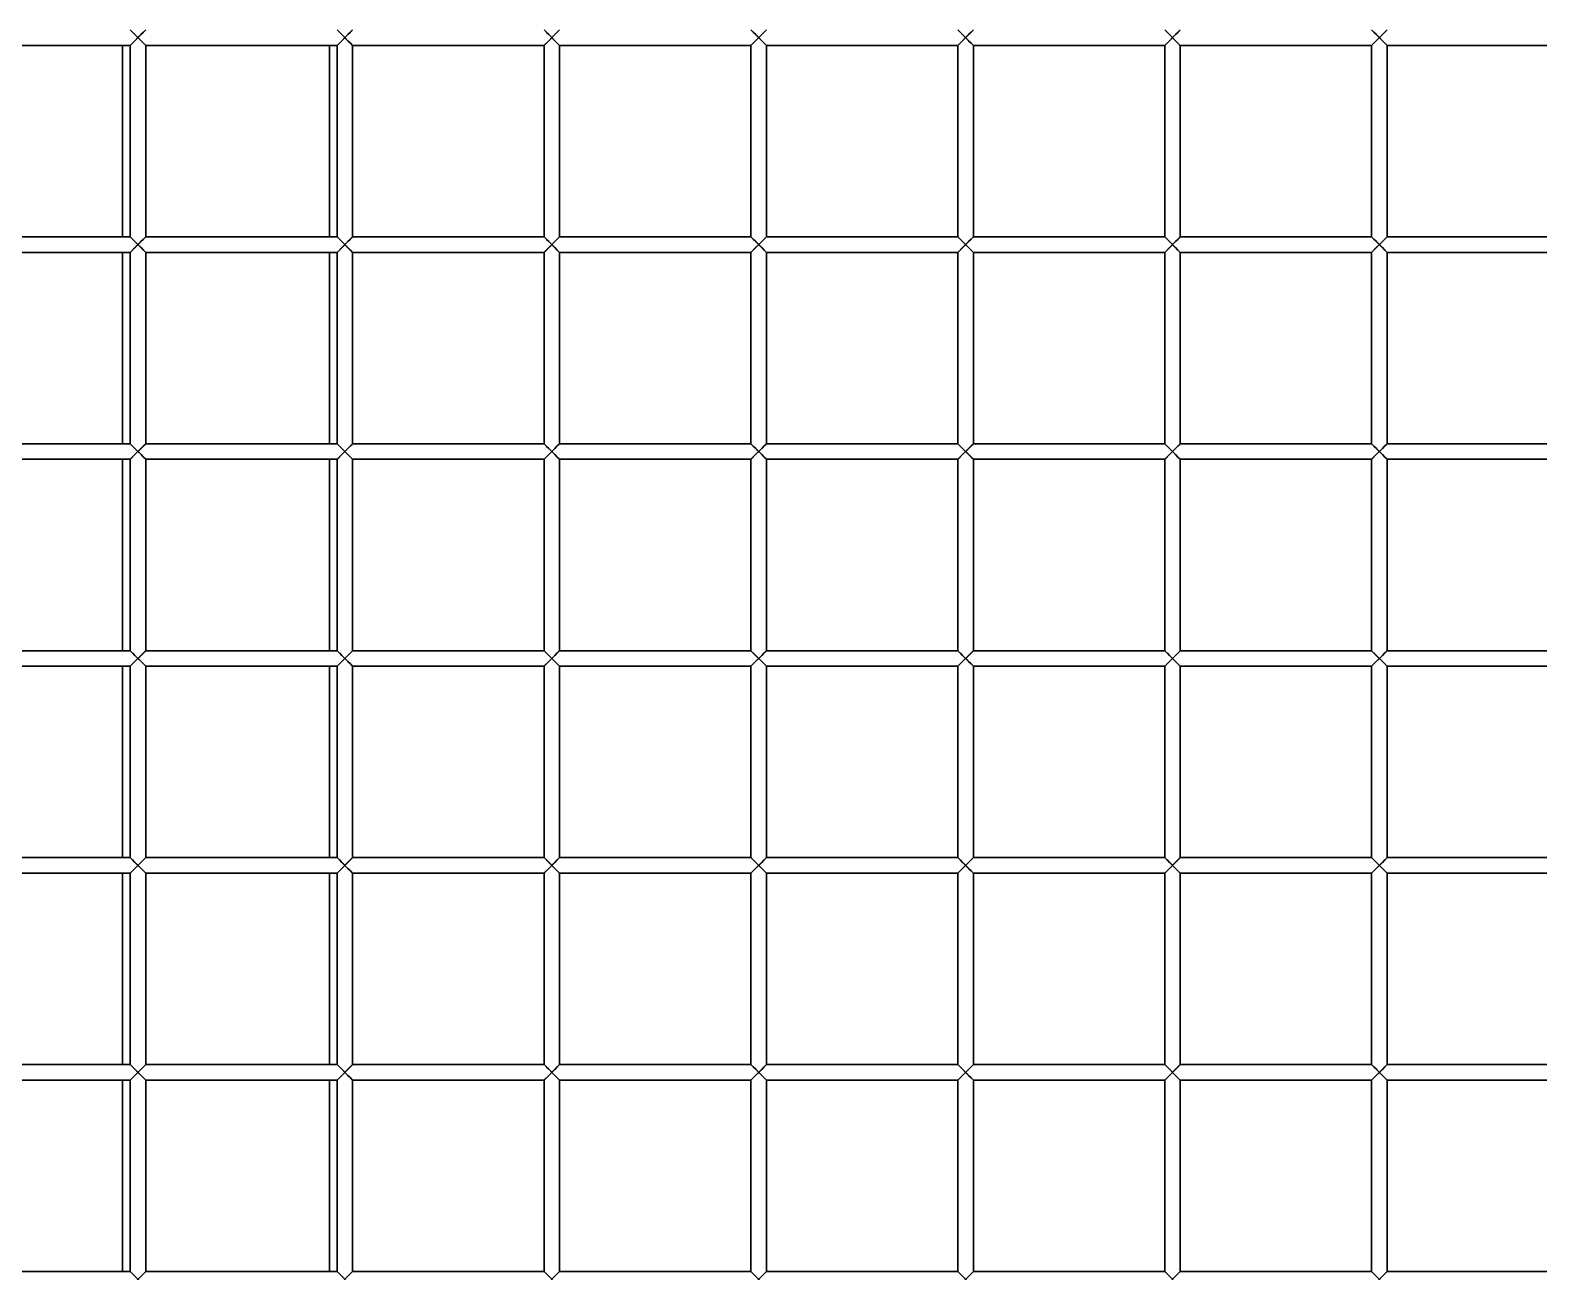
# Model space of a CAD drawing. Header units: millimetres. Extents: x 32496 to 166256, y 3504 to 23939.
# Drawn here: x 68651.7 to 68943.3, y 12789.6 to 13029.6 of the extents above; entities that cross this region are included whole.
import ezdxf

# ---------------------------------------------------------------- set-up
doc = ezdxf.new("R2010")
doc.units = ezdxf.units.MM
doc.layers.get('0').update_dxf_attribs({"lineweight": 35})

# ---------------------------------------------------------------- blocks, each defined once
blk = doc.blocks.new('8-1250')
at = {"linetype": 'Continuous'}
for p, q in [((-4372.13, -33944.79), (-4375.13, -33941.79)), ((-4375.13, -33944.79), (-4372.13, -33941.79)), ((-4375.01, -33944.67), (-4374.22, -33943.88)), ((-4374.22, -33943.88), (-4373.63, -33943.29)), ((-4332.13, -33944.79), (-4335.13, -33941.79)), ((-4335.13, -33944.79), (-4332.13, -33941.79)), ((-4335.01, -33944.67), (-4334.22, -33943.88)), ((-4334.22, -33943.88), (-4333.63, -33943.29)), ((-4292.13, -33944.79), (-4295.13, -33941.79)), ((-4295.13, -33944.79), (-4292.13, -33941.79)), ((-4295.01, -33944.67), (-4294.22, -33943.88)), ((-4294.22, -33943.88), (-4293.63, -33943.29)), ((-4252.13, -33944.79), (-4255.13, -33941.79)), ((-4255.13, -33944.79), (-4252.13, -33941.79)), ((-4255.01, -33944.67), (-4254.22, -33943.88)), ((-4254.22, -33943.88), (-4253.63, -33943.29)), ((-4212.13, -33944.79), (-4215.13, -33941.79)), ((-4215.13, -33944.79), (-4212.13, -33941.79)), ((-4215.01, -33944.67), (-4214.22, -33943.88)), ((-4214.22, -33943.88), (-4213.63, -33943.29)), ((-4172.13, -33944.79), (-4175.13, -33941.79)), ((-4175.13, -33944.79), (-4172.13, -33941.79)), ((-4175.01, -33944.67), (-4174.22, -33943.88)), ((-4174.22, -33943.88), (-4173.63, -33943.29)), ((-4132.13, -33944.79), (-4135.13, -33941.79)), ((-4135.13, -33944.79), (-4132.13, -33941.79)), ((-4135.01, -33944.67), (-4134.22, -33943.88)), ((-4134.22, -33943.88), (-4133.63, -33943.29)), ((-4412.13, -33944.79), (-4375.13, -33944.79)), ((-4376.63, -33944.79), (-4376.63, -33981.79)), ((-4375.13, -33944.79), (-4375.13, -33981.79)), ((-4372.13, -33944.79), (-4372.13, -33981.79)), ((-4372.13, -33944.79), (-4335.13, -33944.79)), ((-4336.63, -33944.79), (-4336.63, -33981.79)), ((-4335.13, -33944.79), (-4335.13, -33981.79)), ((-4332.13, -33944.79), (-4332.13, -33981.79)), ((-4332.13, -33944.79), (-4295.13, -33944.79)), ((-4295.13, -33944.79), (-4295.13, -33981.79)), ((-4292.13, -33944.79), (-4292.13, -33981.79)), ((-4292.13, -33944.79), (-4255.13, -33944.79)), ((-4255.13, -33944.79), (-4255.13, -33981.79)), ((-4252.13, -33944.79), (-4252.13, -33981.79)), ((-4252.13, -33944.79), (-4215.13, -33944.79)), ((-4215.13, -33944.79), (-4215.13, -33981.79)), ((-4212.13, -33944.79), (-4212.13, -33981.79)), ((-4212.13, -33944.79), (-4175.13, -33944.79)), ((-4175.13, -33944.79), (-4175.13, -33981.79)), ((-4172.13, -33944.79), (-4172.13, -33981.79)), ((-4172.13, -33944.79), (-4135.13, -33944.79)), ((-4135.13, -33944.79), (-4135.13, -33981.79)), ((-4132.13, -33944.79), (-4132.13, -33981.79)), ((-4132.13, -33944.79), (-4095.13, -33944.79)), ((-4412.13, -33981.79), (-4375.13, -33981.79)), ((-4372.13, -33984.79), (-4375.13, -33981.79)), ((-4375.13, -33984.79), (-4372.13, -33981.79)), ((-4372.13, -33981.79), (-4335.13, -33981.79)), ((-4332.13, -33984.79), (-4335.13, -33981.79)), ((-4335.13, -33984.79), (-4332.13, -33981.79)), ((-4332.13, -33981.79), (-4295.13, -33981.79)), ((-4292.13, -33984.79), (-4295.13, -33981.79)), ((-4295.13, -33984.79), (-4292.13, -33981.79)), ((-4292.13, -33981.79), (-4255.13, -33981.79)), ((-4252.13, -33984.79), (-4255.13, -33981.79)), ((-4255.13, -33984.79), (-4252.13, -33981.79)), ((-4252.13, -33981.79), (-4215.13, -33981.79)), ((-4212.13, -33984.79), (-4215.13, -33981.79)), ((-4215.13, -33984.79), (-4212.13, -33981.79)), ((-4212.13, -33981.79), (-4175.13, -33981.79)), ((-4172.13, -33984.79), (-4175.13, -33981.79)), ((-4175.13, -33984.79), (-4172.13, -33981.79)), ((-4172.13, -33981.79), (-4135.13, -33981.79)), ((-4132.13, -33984.79), (-4135.13, -33981.79)), ((-4135.13, -33984.79), (-4132.13, -33981.79)), ((-4132.13, -33981.79), (-4095.13, -33981.79)), ((-4412.13, -33984.79), (-4375.13, -33984.79)), ((-4376.63, -33984.79), (-4376.63, -34021.79)), ((-4375.13, -33984.79), (-4375.13, -34021.79)), ((-4375.01, -33984.67), (-4374.22, -33983.88)), ((-4374.22, -33983.88), (-4373.63, -33983.29)), ((-4372.13, -33984.79), (-4372.13, -34021.79)), ((-4372.13, -33984.79), (-4335.13, -33984.79)), ((-4336.63, -33984.79), (-4336.63, -34021.79)), ((-4335.13, -33984.79), (-4335.13, -34021.79)), ((-4335.01, -33984.67), (-4334.22, -33983.88)), ((-4334.22, -33983.88), (-4333.63, -33983.29)), ((-4332.13, -33984.79), (-4332.13, -34021.79)), ((-4332.13, -33984.79), (-4295.13, -33984.79)), ((-4295.13, -33984.79), (-4295.13, -34021.79)), ((-4295.01, -33984.67), (-4294.22, -33983.88)), ((-4294.22, -33983.88), (-4293.63, -33983.29)), ((-4292.13, -33984.79), (-4292.13, -34021.79)), ((-4292.13, -33984.79), (-4255.13, -33984.79)), ((-4255.13, -33984.79), (-4255.13, -34021.79)), ((-4255.01, -33984.67), (-4254.22, -33983.88)), ((-4254.22, -33983.88), (-4253.63, -33983.29)), ((-4252.13, -33984.79), (-4252.13, -34021.79)), ((-4252.13, -33984.79), (-4215.13, -33984.79)), ((-4215.13, -33984.79), (-4215.13, -34021.79)), ((-4215.01, -33984.67), (-4214.22, -33983.88)), ((-4214.22, -33983.88), (-4213.63, -33983.29)), ((-4212.13, -33984.79), (-4212.13, -34021.79)), ((-4212.13, -33984.79), (-4175.13, -33984.79)), ((-4175.13, -33984.79), (-4175.13, -34021.79)), ((-4175.01, -33984.67), (-4174.22, -33983.88)), ((-4174.22, -33983.88), (-4173.63, -33983.29)), ((-4172.13, -33984.79), (-4172.13, -34021.79)), ((-4172.13, -33984.79), (-4135.13, -33984.79)), ((-4135.13, -33984.79), (-4135.13, -34021.79)), ((-4135.01, -33984.67), (-4134.22, -33983.88)), ((-4134.22, -33983.88), (-4133.63, -33983.29)), ((-4132.13, -33984.79), (-4132.13, -34021.79)), ((-4132.13, -33984.79), (-4095.13, -33984.79)), ((-4412.13, -34021.79), (-4375.13, -34021.79)), ((-4372.13, -34024.79), (-4375.13, -34021.79)), ((-4375.13, -34024.79), (-4372.13, -34021.79)), ((-4372.13, -34021.79), (-4335.13, -34021.79)), ((-4332.13, -34024.79), (-4335.13, -34021.79)), ((-4335.13, -34024.79), (-4332.13, -34021.79)), ((-4332.13, -34021.79), (-4295.13, -34021.79)), ((-4292.13, -34024.79), (-4295.13, -34021.79)), ((-4295.13, -34024.79), (-4292.13, -34021.79)), ((-4292.13, -34021.79), (-4255.13, -34021.79)), ((-4252.13, -34024.79), (-4255.13, -34021.79)), ((-4255.13, -34024.79), (-4252.13, -34021.79)), ((-4252.13, -34021.79), (-4215.13, -34021.79)), ((-4212.13, -34024.79), (-4215.13, -34021.79)), ((-4215.13, -34024.79), (-4212.13, -34021.79)), ((-4212.13, -34021.79), (-4175.13, -34021.79)), ((-4172.13, -34024.79), (-4175.13, -34021.79)), ((-4175.13, -34024.79), (-4172.13, -34021.79)), ((-4172.13, -34021.79), (-4135.13, -34021.79)), ((-4132.13, -34024.79), (-4135.13, -34021.79)), ((-4135.13, -34024.79), (-4132.13, -34021.79)), ((-4132.13, -34021.79), (-4095.13, -34021.79)), ((-4412.13, -34024.79), (-4375.13, -34024.79)), ((-4376.63, -34024.79), (-4376.63, -34061.79)), ((-4375.13, -34024.79), (-4375.13, -34061.79)), ((-4375.01, -34024.67), (-4374.22, -34023.88)), ((-4374.22, -34023.88), (-4373.63, -34023.29)), ((-4372.13, -34024.79), (-4372.13, -34061.79)), ((-4372.13, -34024.79), (-4335.13, -34024.79)), ((-4336.63, -34024.79), (-4336.63, -34061.79)), ((-4335.13, -34024.79), (-4335.13, -34061.79)), ((-4335.01, -34024.67), (-4334.22, -34023.88)), ((-4334.22, -34023.88), (-4333.63, -34023.29)), ((-4332.13, -34024.79), (-4332.13, -34061.79)), ((-4332.13, -34024.79), (-4295.13, -34024.79)), ((-4295.13, -34024.79), (-4295.13, -34061.79)), ((-4295.01, -34024.67), (-4294.22, -34023.88)), ((-4294.22, -34023.88), (-4293.63, -34023.29)), ((-4292.13, -34024.79), (-4292.13, -34061.79)), ((-4292.13, -34024.79), (-4255.13, -34024.79)), ((-4255.13, -34024.79), (-4255.13, -34061.79)), ((-4255.01, -34024.67), (-4254.22, -34023.88)), ((-4254.22, -34023.88), (-4253.63, -34023.29)), ((-4252.13, -34024.79), (-4252.13, -34061.79)), ((-4252.13, -34024.79), (-4215.13, -34024.79)), ((-4215.13, -34024.79), (-4215.13, -34061.79)), ((-4215.01, -34024.67), (-4214.22, -34023.88)), ((-4214.22, -34023.88), (-4213.63, -34023.29)), ((-4212.13, -34024.79), (-4212.13, -34061.79)), ((-4212.13, -34024.79), (-4175.13, -34024.79)), ((-4175.13, -34024.79), (-4175.13, -34061.79)), ((-4175.01, -34024.67), (-4174.22, -34023.88)), ((-4174.22, -34023.88), (-4173.63, -34023.29)), ((-4172.13, -34024.79), (-4172.13, -34061.79)), ((-4172.13, -34024.79), (-4135.13, -34024.79)), ((-4135.13, -34024.79), (-4135.13, -34061.79)), ((-4135.01, -34024.67), (-4134.22, -34023.88)), ((-4134.22, -34023.88), (-4133.63, -34023.29)), ((-4132.13, -34024.79), (-4132.13, -34061.79)), ((-4132.13, -34024.79), (-4095.13, -34024.79)), ((-4412.13, -34061.79), (-4375.13, -34061.79)), ((-4372.13, -34064.79), (-4375.13, -34061.79)), ((-4375.13, -34064.79), (-4372.13, -34061.79)), ((-4375.01, -34064.67), (-4374.22, -34063.88)), ((-4374.22, -34063.88), (-4373.63, -34063.29)), ((-4372.13, -34061.79), (-4335.13, -34061.79)), ((-4332.13, -34064.79), (-4335.13, -34061.79)), ((-4335.13, -34064.79), (-4332.13, -34061.79)), ((-4335.01, -34064.67), (-4334.22, -34063.88)), ((-4334.22, -34063.88), (-4333.63, -34063.29)), ((-4332.13, -34061.79), (-4295.13, -34061.79)), ((-4292.13, -34064.79), (-4295.13, -34061.79)), ((-4295.13, -34064.79), (-4292.13, -34061.79)), ((-4295.01, -34064.67), (-4294.22, -34063.88)), ((-4294.22, -34063.88), (-4293.63, -34063.29)), ((-4292.13, -34061.79), (-4255.13, -34061.79)), ((-4252.13, -34064.79), (-4255.13, -34061.79)), ((-4255.13, -34064.79), (-4252.13, -34061.79)), ((-4255.01, -34064.67), (-4254.22, -34063.88)), ((-4254.22, -34063.88), (-4253.63, -34063.29)), ((-4252.13, -34061.79), (-4215.13, -34061.79)), ((-4212.13, -34064.79), (-4215.13, -34061.79)), ((-4215.13, -34064.79), (-4212.13, -34061.79)), ((-4215.01, -34064.67), (-4214.22, -34063.88)), ((-4214.22, -34063.88), (-4213.63, -34063.29)), ((-4212.13, -34061.79), (-4175.13, -34061.79)), ((-4172.13, -34064.79), (-4175.13, -34061.79)), ((-4175.13, -34064.79), (-4172.13, -34061.79)), ((-4175.01, -34064.67), (-4174.22, -34063.88)), ((-4174.22, -34063.88), (-4173.63, -34063.29)), ((-4172.13, -34061.79), (-4135.13, -34061.79)), ((-4132.13, -34064.79), (-4135.13, -34061.79)), ((-4135.13, -34064.79), (-4132.13, -34061.79)), ((-4135.01, -34064.67), (-4134.22, -34063.88)), ((-4134.22, -34063.88), (-4133.63, -34063.29)), ((-4132.13, -34061.79), (-4095.13, -34061.79)), ((-4412.13, -34064.79), (-4375.13, -34064.79)), ((-4376.63, -34064.79), (-4376.63, -34101.79)), ((-4375.13, -34064.79), (-4375.13, -34101.79)), ((-4372.13, -34064.79), (-4372.13, -34101.79)), ((-4372.13, -34064.79), (-4335.13, -34064.79)), ((-4336.63, -34064.79), (-4336.63, -34101.79)), ((-4335.13, -34064.79), (-4335.13, -34101.79)), ((-4332.13, -34064.79), (-4332.13, -34101.79)), ((-4332.13, -34064.79), (-4295.13, -34064.79)), ((-4295.13, -34064.79), (-4295.13, -34101.79)), ((-4292.13, -34064.79), (-4292.13, -34101.79)), ((-4292.13, -34064.79), (-4255.13, -34064.79)), ((-4255.13, -34064.79), (-4255.13, -34101.79)), ((-4252.13, -34064.79), (-4252.13, -34101.79)), ((-4252.13, -34064.79), (-4215.13, -34064.79)), ((-4215.13, -34064.79), (-4215.13, -34101.79)), ((-4212.13, -34064.79), (-4212.13, -34101.79)), ((-4212.13, -34064.79), (-4175.13, -34064.79)), ((-4175.13, -34064.79), (-4175.13, -34101.79)), ((-4172.13, -34064.79), (-4172.13, -34101.79)), ((-4172.13, -34064.79), (-4135.13, -34064.79)), ((-4135.13, -34064.79), (-4135.13, -34101.79)), ((-4132.13, -34064.79), (-4132.13, -34101.79)), ((-4132.13, -34064.79), (-4095.13, -34064.79)), ((-4412.13, -34101.79), (-4375.13, -34101.79)), ((-4372.13, -34104.79), (-4375.13, -34101.79)), ((-4375.13, -34104.79), (-4372.13, -34101.79)), ((-4372.13, -34101.79), (-4335.13, -34101.79)), ((-4332.13, -34104.79), (-4335.13, -34101.79)), ((-4335.13, -34104.79), (-4332.13, -34101.79)), ((-4332.13, -34101.79), (-4295.13, -34101.79)), ((-4292.13, -34104.79), (-4295.13, -34101.79)), ((-4295.13, -34104.79), (-4292.13, -34101.79)), ((-4292.13, -34101.79), (-4255.13, -34101.79)), ((-4252.13, -34104.79), (-4255.13, -34101.79)), ((-4255.13, -34104.79), (-4252.13, -34101.79)), ((-4252.13, -34101.79), (-4215.13, -34101.79)), ((-4212.13, -34104.79), (-4215.13, -34101.79)), ((-4215.13, -34104.79), (-4212.13, -34101.79)), ((-4212.13, -34101.79), (-4175.13, -34101.79)), ((-4172.13, -34104.79), (-4175.13, -34101.79)), ((-4175.13, -34104.79), (-4172.13, -34101.79)), ((-4172.13, -34101.79), (-4135.13, -34101.79)), ((-4132.13, -34104.79), (-4135.13, -34101.79)), ((-4135.13, -34104.79), (-4132.13, -34101.79)), ((-4132.13, -34101.79), (-4095.13, -34101.79)), ((-4412.13, -34104.79), (-4375.13, -34104.79)), ((-4376.63, -34104.79), (-4376.63, -34141.79)), ((-4375.13, -34104.79), (-4375.13, -34141.79)), ((-4375.01, -34104.67), (-4374.22, -34103.88)), ((-4374.22, -34103.88), (-4373.63, -34103.29)), ((-4372.13, -34104.79), (-4372.13, -34141.79)), ((-4372.13, -34104.79), (-4335.13, -34104.79)), ((-4336.63, -34104.79), (-4336.63, -34141.79)), ((-4335.13, -34104.79), (-4335.13, -34141.79)), ((-4335.01, -34104.67), (-4334.22, -34103.88)), ((-4334.22, -34103.88), (-4333.63, -34103.29)), ((-4332.13, -34104.79), (-4332.13, -34141.79)), ((-4332.13, -34104.79), (-4295.13, -34104.79)), ((-4295.13, -34104.79), (-4295.13, -34141.79)), ((-4295.01, -34104.67), (-4294.22, -34103.88)), ((-4294.22, -34103.88), (-4293.63, -34103.29)), ((-4292.13, -34104.79), (-4292.13, -34141.79)), ((-4292.13, -34104.79), (-4255.13, -34104.79)), ((-4255.13, -34104.79), (-4255.13, -34141.79)), ((-4255.01, -34104.67), (-4254.22, -34103.88)), ((-4254.22, -34103.88), (-4253.63, -34103.29)), ((-4252.13, -34104.79), (-4252.13, -34141.79)), ((-4252.13, -34104.79), (-4215.13, -34104.79)), ((-4215.13, -34104.79), (-4215.13, -34141.79)), ((-4215.01, -34104.67), (-4214.22, -34103.88)), ((-4214.22, -34103.88), (-4213.63, -34103.29)), ((-4212.13, -34104.79), (-4212.13, -34141.79)), ((-4212.13, -34104.79), (-4175.13, -34104.79)), ((-4175.13, -34104.79), (-4175.13, -34141.79)), ((-4175.01, -34104.67), (-4174.22, -34103.88)), ((-4174.22, -34103.88), (-4173.63, -34103.29)), ((-4172.13, -34104.79), (-4172.13, -34141.79)), ((-4172.13, -34104.79), (-4135.13, -34104.79)), ((-4135.13, -34104.79), (-4135.13, -34141.79)), ((-4135.01, -34104.67), (-4134.22, -34103.88)), ((-4134.22, -34103.88), (-4133.63, -34103.29)), ((-4132.13, -34104.79), (-4132.13, -34141.79)), ((-4132.13, -34104.79), (-4095.13, -34104.79)), ((-4412.13, -34141.79), (-4375.13, -34141.79)), ((-4372.13, -34144.79), (-4375.13, -34141.79)), ((-4375.13, -34144.79), (-4372.13, -34141.79)), ((-4372.13, -34141.79), (-4335.13, -34141.79)), ((-4332.13, -34144.79), (-4335.13, -34141.79)), ((-4335.13, -34144.79), (-4332.13, -34141.79)), ((-4332.13, -34141.79), (-4295.13, -34141.79)), ((-4292.13, -34144.79), (-4295.13, -34141.79)), ((-4295.13, -34144.79), (-4292.13, -34141.79)), ((-4292.13, -34141.79), (-4255.13, -34141.79)), ((-4252.13, -34144.79), (-4255.13, -34141.79)), ((-4255.13, -34144.79), (-4252.13, -34141.79)), ((-4252.13, -34141.79), (-4215.13, -34141.79)), ((-4212.13, -34144.79), (-4215.13, -34141.79)), ((-4215.13, -34144.79), (-4212.13, -34141.79)), ((-4212.13, -34141.79), (-4175.13, -34141.79)), ((-4172.13, -34144.79), (-4175.13, -34141.79)), ((-4175.13, -34144.79), (-4172.13, -34141.79)), ((-4172.13, -34141.79), (-4135.13, -34141.79)), ((-4132.13, -34144.79), (-4135.13, -34141.79)), ((-4135.13, -34144.79), (-4132.13, -34141.79)), ((-4132.13, -34141.79), (-4095.13, -34141.79)), ((-4412.13, -34144.79), (-4375.13, -34144.79)), ((-4376.63, -34144.79), (-4376.63, -34181.79)), ((-4375.13, -34144.79), (-4375.13, -34181.79)), ((-4375.01, -34144.67), (-4374.22, -34143.88)), ((-4374.22, -34143.88), (-4373.63, -34143.29)), ((-4372.13, -34144.79), (-4372.13, -34181.79)), ((-4372.13, -34144.79), (-4335.13, -34144.79)), ((-4336.63, -34144.79), (-4336.63, -34181.79)), ((-4335.13, -34144.79), (-4335.13, -34181.79)), ((-4335.01, -34144.67), (-4334.22, -34143.88)), ((-4334.22, -34143.88), (-4333.63, -34143.29)), ((-4332.13, -34144.79), (-4332.13, -34181.79)), ((-4332.13, -34144.79), (-4295.13, -34144.79)), ((-4295.13, -34144.79), (-4295.13, -34181.79)), ((-4295.01, -34144.67), (-4294.22, -34143.88)), ((-4294.22, -34143.88), (-4293.63, -34143.29)), ((-4292.13, -34144.79), (-4292.13, -34181.79)), ((-4292.13, -34144.79), (-4255.13, -34144.79)), ((-4255.13, -34144.79), (-4255.13, -34181.79)), ((-4255.01, -34144.67), (-4254.22, -34143.88)), ((-4254.22, -34143.88), (-4253.63, -34143.29)), ((-4252.13, -34144.79), (-4252.13, -34181.79)), ((-4252.13, -34144.79), (-4215.13, -34144.79)), ((-4215.13, -34144.79), (-4215.13, -34181.79)), ((-4215.01, -34144.67), (-4214.22, -34143.88)), ((-4214.22, -34143.88), (-4213.63, -34143.29)), ((-4212.13, -34144.79), (-4212.13, -34181.79)), ((-4212.13, -34144.79), (-4175.13, -34144.79)), ((-4175.13, -34144.79), (-4175.13, -34181.79)), ((-4175.01, -34144.67), (-4174.22, -34143.88)), ((-4174.22, -34143.88), (-4173.63, -34143.29)), ((-4172.13, -34144.79), (-4172.13, -34181.79)), ((-4172.13, -34144.79), (-4135.13, -34144.79)), ((-4135.13, -34144.79), (-4135.13, -34181.79)), ((-4135.01, -34144.67), (-4134.22, -34143.88)), ((-4134.22, -34143.88), (-4133.63, -34143.29)), ((-4132.13, -34144.79), (-4132.13, -34181.79)), ((-4132.13, -34144.79), (-4095.13, -34144.79)), ((-4412.13, -34181.79), (-4375.13, -34181.79)), ((-4372.13, -34184.79), (-4375.13, -34181.79)), ((-4375.13, -34184.79), (-4372.13, -34181.79)), ((-4372.13, -34181.79), (-4335.13, -34181.79)), ((-4332.13, -34184.79), (-4335.13, -34181.79)), ((-4335.13, -34184.79), (-4332.13, -34181.79)), ((-4332.13, -34181.79), (-4295.13, -34181.79)), ((-4292.13, -34184.79), (-4295.13, -34181.79)), ((-4295.13, -34184.79), (-4292.13, -34181.79)), ((-4292.13, -34181.79), (-4255.13, -34181.79)), ((-4252.13, -34184.79), (-4255.13, -34181.79)), ((-4255.13, -34184.79), (-4252.13, -34181.79)), ((-4252.13, -34181.79), (-4215.13, -34181.79)), ((-4212.13, -34184.79), (-4215.13, -34181.79)), ((-4215.13, -34184.79), (-4212.13, -34181.79)), ((-4212.13, -34181.79), (-4175.13, -34181.79)), ((-4172.13, -34184.79), (-4175.13, -34181.79)), ((-4175.13, -34184.79), (-4172.13, -34181.79)), ((-4172.13, -34181.79), (-4135.13, -34181.79)), ((-4132.13, -34184.79), (-4135.13, -34181.79)), ((-4135.13, -34184.79), (-4132.13, -34181.79)), ((-4132.13, -34181.79), (-4095.13, -34181.79))]:
    blk.add_line(p, q, dxfattribs=at)
for points in [[(-4373.63, -33943.29), (-4374.21, -33942.7), (-4374.69, -33942.23)], [(-4372.24, -33941.9), (-4372.56, -33942.22), (-4373.05, -33942.71), (-4373.63, -33943.29)], [(-4373.63, -33943.29), (-4373.04, -33943.88), (-4372.57, -33944.35), (-4372.13, -33944.79)], [(-4333.63, -33943.29), (-4334.21, -33942.7), (-4334.69, -33942.23)], [(-4332.24, -33941.9), (-4332.56, -33942.22), (-4333.05, -33942.71), (-4333.63, -33943.29)], [(-4333.63, -33943.29), (-4333.04, -33943.88), (-4332.57, -33944.35), (-4332.13, -33944.79)], [(-4293.63, -33943.29), (-4294.21, -33942.7), (-4294.69, -33942.23)], [(-4292.24, -33941.9), (-4292.56, -33942.22), (-4293.05, -33942.71), (-4293.63, -33943.29)], [(-4293.63, -33943.29), (-4293.04, -33943.88), (-4292.57, -33944.35), (-4292.13, -33944.79)], [(-4253.63, -33943.29), (-4254.21, -33942.7), (-4254.69, -33942.23)], [(-4252.24, -33941.9), (-4252.56, -33942.22), (-4253.05, -33942.71), (-4253.63, -33943.29)], [(-4253.63, -33943.29), (-4253.04, -33943.88), (-4252.57, -33944.35), (-4252.13, -33944.79)], [(-4213.63, -33943.29), (-4214.21, -33942.7), (-4214.69, -33942.23)], [(-4212.24, -33941.9), (-4212.56, -33942.22), (-4213.05, -33942.71), (-4213.63, -33943.29)], [(-4213.63, -33943.29), (-4213.04, -33943.88), (-4212.57, -33944.35), (-4212.13, -33944.79)], [(-4173.63, -33943.29), (-4174.21, -33942.7), (-4174.69, -33942.23)], [(-4172.24, -33941.9), (-4172.56, -33942.22), (-4173.05, -33942.71), (-4173.63, -33943.29)], [(-4173.63, -33943.29), (-4173.04, -33943.88), (-4172.57, -33944.35), (-4172.13, -33944.79)], [(-4133.63, -33943.29), (-4134.21, -33942.7), (-4134.69, -33942.23)], [(-4132.24, -33941.9), (-4132.56, -33942.22), (-4133.05, -33942.71), (-4133.63, -33943.29)], [(-4133.63, -33943.29), (-4133.04, -33943.88), (-4132.57, -33944.35), (-4132.13, -33944.79)], [(-4373.63, -33983.29), (-4374.21, -33982.7), (-4374.69, -33982.23)], [(-4372.24, -33981.9), (-4372.56, -33982.22), (-4373.05, -33982.71), (-4373.63, -33983.29)], [(-4333.63, -33983.29), (-4334.21, -33982.7), (-4334.69, -33982.23)], [(-4332.24, -33981.9), (-4332.56, -33982.22), (-4333.05, -33982.71), (-4333.63, -33983.29)], [(-4293.63, -33983.29), (-4294.21, -33982.7), (-4294.69, -33982.23)], [(-4292.24, -33981.9), (-4292.56, -33982.22), (-4293.05, -33982.71), (-4293.63, -33983.29)], [(-4253.63, -33983.29), (-4254.21, -33982.7), (-4254.69, -33982.23)], [(-4252.24, -33981.9), (-4252.56, -33982.22), (-4253.05, -33982.71), (-4253.63, -33983.29)], [(-4213.63, -33983.29), (-4214.21, -33982.7), (-4214.69, -33982.23)], [(-4212.24, -33981.9), (-4212.56, -33982.22), (-4213.05, -33982.71), (-4213.63, -33983.29)], [(-4173.63, -33983.29), (-4174.21, -33982.7), (-4174.69, -33982.23)], [(-4172.24, -33981.9), (-4172.56, -33982.22), (-4173.05, -33982.71), (-4173.63, -33983.29)], [(-4133.63, -33983.29), (-4134.21, -33982.7), (-4134.69, -33982.23)], [(-4132.24, -33981.9), (-4132.56, -33982.22), (-4133.05, -33982.71), (-4133.63, -33983.29)], [(-4373.63, -33983.29), (-4373.04, -33983.88), (-4372.57, -33984.35), (-4372.13, -33984.79)], [(-4333.63, -33983.29), (-4333.04, -33983.88), (-4332.57, -33984.35), (-4332.13, -33984.79)], [(-4293.63, -33983.29), (-4293.04, -33983.88), (-4292.57, -33984.35), (-4292.13, -33984.79)], [(-4253.63, -33983.29), (-4253.04, -33983.88), (-4252.57, -33984.35), (-4252.13, -33984.79)], [(-4213.63, -33983.29), (-4213.04, -33983.88), (-4212.57, -33984.35), (-4212.13, -33984.79)], [(-4173.63, -33983.29), (-4173.04, -33983.88), (-4172.57, -33984.35), (-4172.13, -33984.79)], [(-4133.63, -33983.29), (-4133.04, -33983.88), (-4132.57, -33984.35), (-4132.13, -33984.79)], [(-4373.63, -34023.29), (-4374.21, -34022.7), (-4374.69, -34022.23)], [(-4372.24, -34021.9), (-4372.56, -34022.22), (-4373.05, -34022.71), (-4373.63, -34023.29)], [(-4333.63, -34023.29), (-4334.21, -34022.7), (-4334.69, -34022.23)], [(-4332.24, -34021.9), (-4332.56, -34022.22), (-4333.05, -34022.71), (-4333.63, -34023.29)], [(-4293.63, -34023.29), (-4294.21, -34022.7), (-4294.69, -34022.23)], [(-4292.24, -34021.9), (-4292.56, -34022.22), (-4293.05, -34022.71), (-4293.63, -34023.29)], [(-4253.63, -34023.29), (-4254.21, -34022.7), (-4254.69, -34022.23)], [(-4252.24, -34021.9), (-4252.56, -34022.22), (-4253.05, -34022.71), (-4253.63, -34023.29)], [(-4213.63, -34023.29), (-4214.21, -34022.7), (-4214.69, -34022.23)], [(-4212.24, -34021.9), (-4212.56, -34022.22), (-4213.05, -34022.71), (-4213.63, -34023.29)], [(-4173.63, -34023.29), (-4174.21, -34022.7), (-4174.69, -34022.23)], [(-4172.24, -34021.9), (-4172.56, -34022.22), (-4173.05, -34022.71), (-4173.63, -34023.29)], [(-4133.63, -34023.29), (-4134.21, -34022.7), (-4134.69, -34022.23)], [(-4132.24, -34021.9), (-4132.56, -34022.22), (-4133.05, -34022.71), (-4133.63, -34023.29)], [(-4373.63, -34023.29), (-4373.04, -34023.88), (-4372.57, -34024.35), (-4372.13, -34024.79)], [(-4333.63, -34023.29), (-4333.04, -34023.88), (-4332.57, -34024.35), (-4332.13, -34024.79)], [(-4293.63, -34023.29), (-4293.04, -34023.88), (-4292.57, -34024.35), (-4292.13, -34024.79)], [(-4253.63, -34023.29), (-4253.04, -34023.88), (-4252.57, -34024.35), (-4252.13, -34024.79)], [(-4213.63, -34023.29), (-4213.04, -34023.88), (-4212.57, -34024.35), (-4212.13, -34024.79)], [(-4173.63, -34023.29), (-4173.04, -34023.88), (-4172.57, -34024.35), (-4172.13, -34024.79)], [(-4133.63, -34023.29), (-4133.04, -34023.88), (-4132.57, -34024.35), (-4132.13, -34024.79)], [(-4373.63, -34063.29), (-4374.21, -34062.7), (-4374.69, -34062.23)], [(-4372.24, -34061.9), (-4372.56, -34062.22), (-4373.05, -34062.71), (-4373.63, -34063.29)], [(-4373.63, -34063.29), (-4373.04, -34063.88), (-4372.57, -34064.35), (-4372.13, -34064.79)], [(-4333.63, -34063.29), (-4334.21, -34062.7), (-4334.69, -34062.23)], [(-4332.24, -34061.9), (-4332.56, -34062.22), (-4333.05, -34062.71), (-4333.63, -34063.29)], [(-4333.63, -34063.29), (-4333.04, -34063.88), (-4332.57, -34064.35), (-4332.13, -34064.79)], [(-4293.63, -34063.29), (-4294.21, -34062.7), (-4294.69, -34062.23)], [(-4292.24, -34061.9), (-4292.56, -34062.22), (-4293.05, -34062.71), (-4293.63, -34063.29)], [(-4293.63, -34063.29), (-4293.04, -34063.88), (-4292.57, -34064.35), (-4292.13, -34064.79)], [(-4253.63, -34063.29), (-4254.21, -34062.7), (-4254.69, -34062.23)], [(-4252.24, -34061.9), (-4252.56, -34062.22), (-4253.05, -34062.71), (-4253.63, -34063.29)], [(-4253.63, -34063.29), (-4253.04, -34063.88), (-4252.57, -34064.35), (-4252.13, -34064.79)], [(-4213.63, -34063.29), (-4214.21, -34062.7), (-4214.69, -34062.23)], [(-4212.24, -34061.9), (-4212.56, -34062.22), (-4213.05, -34062.71), (-4213.63, -34063.29)], [(-4213.63, -34063.29), (-4213.04, -34063.88), (-4212.57, -34064.35), (-4212.13, -34064.79)], [(-4173.63, -34063.29), (-4174.21, -34062.7), (-4174.69, -34062.23)], [(-4172.24, -34061.9), (-4172.56, -34062.22), (-4173.05, -34062.71), (-4173.63, -34063.29)], [(-4173.63, -34063.29), (-4173.04, -34063.88), (-4172.57, -34064.35), (-4172.13, -34064.79)], [(-4133.63, -34063.29), (-4134.21, -34062.7), (-4134.69, -34062.23)], [(-4132.24, -34061.9), (-4132.56, -34062.22), (-4133.05, -34062.71), (-4133.63, -34063.29)], [(-4133.63, -34063.29), (-4133.04, -34063.88), (-4132.57, -34064.35), (-4132.13, -34064.79)], [(-4372.24, -34101.9), (-4372.56, -34102.22), (-4373.05, -34102.71), (-4373.63, -34103.29)], [(-4332.24, -34101.9), (-4332.56, -34102.22), (-4333.05, -34102.71), (-4333.63, -34103.29)], [(-4292.24, -34101.9), (-4292.56, -34102.22), (-4293.05, -34102.71), (-4293.63, -34103.29)], [(-4252.24, -34101.9), (-4252.56, -34102.22), (-4253.05, -34102.71), (-4253.63, -34103.29)], [(-4212.24, -34101.9), (-4212.56, -34102.22), (-4213.05, -34102.71), (-4213.63, -34103.29)], [(-4172.24, -34101.9), (-4172.56, -34102.22), (-4173.05, -34102.71), (-4173.63, -34103.29)], [(-4132.24, -34101.9), (-4132.56, -34102.22), (-4133.05, -34102.71), (-4133.63, -34103.29)], [(-4373.63, -34103.29), (-4374.21, -34102.7), (-4374.69, -34102.23)], [(-4373.63, -34103.29), (-4373.04, -34103.88), (-4372.57, -34104.35), (-4372.13, -34104.79)], [(-4333.63, -34103.29), (-4334.21, -34102.7), (-4334.69, -34102.23)], [(-4333.63, -34103.29), (-4333.04, -34103.88), (-4332.57, -34104.35), (-4332.13, -34104.79)], [(-4293.63, -34103.29), (-4294.21, -34102.7), (-4294.69, -34102.23)], [(-4293.63, -34103.29), (-4293.04, -34103.88), (-4292.57, -34104.35), (-4292.13, -34104.79)], [(-4253.63, -34103.29), (-4254.21, -34102.7), (-4254.69, -34102.23)], [(-4253.63, -34103.29), (-4253.04, -34103.88), (-4252.57, -34104.35), (-4252.13, -34104.79)], [(-4213.63, -34103.29), (-4214.21, -34102.7), (-4214.69, -34102.23)], [(-4213.63, -34103.29), (-4213.04, -34103.88), (-4212.57, -34104.35), (-4212.13, -34104.79)], [(-4173.63, -34103.29), (-4174.21, -34102.7), (-4174.69, -34102.23)], [(-4173.63, -34103.29), (-4173.04, -34103.88), (-4172.57, -34104.35), (-4172.13, -34104.79)], [(-4133.63, -34103.29), (-4134.21, -34102.7), (-4134.69, -34102.23)], [(-4133.63, -34103.29), (-4133.04, -34103.88), (-4132.57, -34104.35), (-4132.13, -34104.79)], [(-4373.63, -34143.29), (-4374.21, -34142.7), (-4374.69, -34142.23)], [(-4372.24, -34141.9), (-4372.56, -34142.22), (-4373.05, -34142.71), (-4373.63, -34143.29)], [(-4333.63, -34143.29), (-4334.21, -34142.7), (-4334.69, -34142.23)], [(-4332.24, -34141.9), (-4332.56, -34142.22), (-4333.05, -34142.71), (-4333.63, -34143.29)], [(-4293.63, -34143.29), (-4294.21, -34142.7), (-4294.69, -34142.23)], [(-4292.24, -34141.9), (-4292.56, -34142.22), (-4293.05, -34142.71), (-4293.63, -34143.29)], [(-4253.63, -34143.29), (-4254.21, -34142.7), (-4254.69, -34142.23)], [(-4252.24, -34141.9), (-4252.56, -34142.22), (-4253.05, -34142.71), (-4253.63, -34143.29)], [(-4213.63, -34143.29), (-4214.21, -34142.7), (-4214.69, -34142.23)], [(-4212.24, -34141.9), (-4212.56, -34142.22), (-4213.05, -34142.71), (-4213.63, -34143.29)], [(-4173.63, -34143.29), (-4174.21, -34142.7), (-4174.69, -34142.23)], [(-4172.24, -34141.9), (-4172.56, -34142.22), (-4173.05, -34142.71), (-4173.63, -34143.29)], [(-4133.63, -34143.29), (-4134.21, -34142.7), (-4134.69, -34142.23)], [(-4132.24, -34141.9), (-4132.56, -34142.22), (-4133.05, -34142.71), (-4133.63, -34143.29)], [(-4373.63, -34143.29), (-4373.04, -34143.88), (-4372.57, -34144.35), (-4372.13, -34144.79)], [(-4333.63, -34143.29), (-4333.04, -34143.88), (-4332.57, -34144.35), (-4332.13, -34144.79)], [(-4293.63, -34143.29), (-4293.04, -34143.88), (-4292.57, -34144.35), (-4292.13, -34144.79)], [(-4253.63, -34143.29), (-4253.04, -34143.88), (-4252.57, -34144.35), (-4252.13, -34144.79)], [(-4213.63, -34143.29), (-4213.04, -34143.88), (-4212.57, -34144.35), (-4212.13, -34144.79)], [(-4173.63, -34143.29), (-4173.04, -34143.88), (-4172.57, -34144.35), (-4172.13, -34144.79)], [(-4133.63, -34143.29), (-4133.04, -34143.88), (-4132.57, -34144.35), (-4132.13, -34144.79)]]:
    blk.add_lwpolyline(points, dxfattribs=at)

msp = doc.modelspace()

# ---------------------------------------------------------------- block references
at = {"color": 6}
msp.add_blockref('8-1250', (73046.131, 46971.457), dxfattribs=at)

doc.saveas('drawing.dxf')
